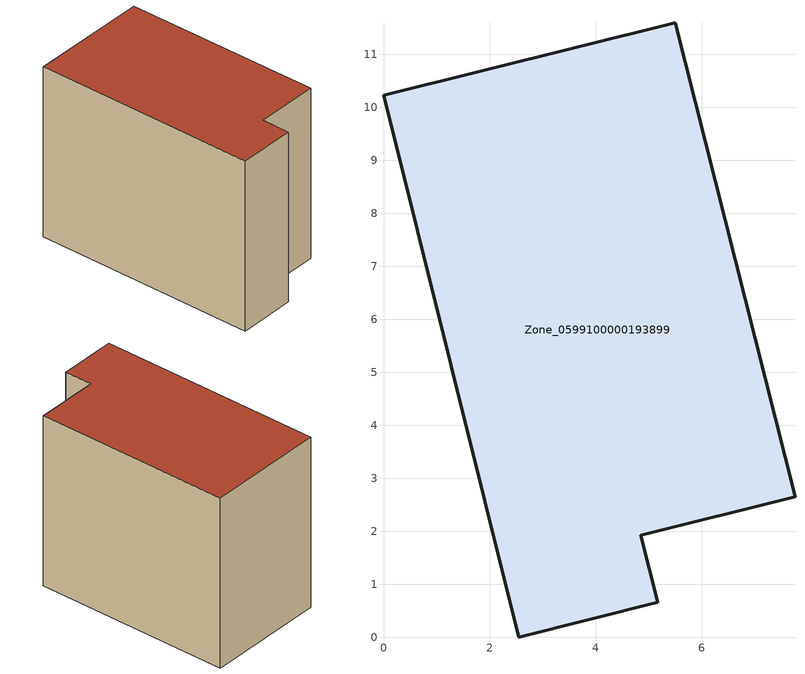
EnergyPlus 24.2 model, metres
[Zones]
Zone_0599100000193899
 floor ground (C_G): 0,10.23 5.5,11.6 7.76,2.65 4.85,1.93 5.17,0.66 2.55,0 z0
 wall outside (C_F): 5.5,11.6 0,10.23 2.55,0 5.17,0.66 4.85,1.93 7.76,2.65 5.5,11.6 z0:8.22
 roof outside (C_R): 0,10.23 2.55,0 5.17,0.66 4.85,1.93 7.76,2.65 5.5,11.6 z8.22
[BUILDING]
Pand.0599100000193899: North Axis=0; Terrain=City; Loads Convergence Tolerance Value=0.04; Temperature Convergence Tolerance Value=0.4; Solar Distribution=FullExterior; Maximum Number of Warmup Days=25; Minimum Number of Warmup Days=1
[Site:Location]
Rotterdam.The.Hague.AP_ZH_NLD Design_Conditions: Latitude=51.96; Longitude=4.45; Time Zone=1; Elevation=-4.5
[SITE:GROUNDTEMPERATURE:BUILDINGSURFACE]
18, 18, 18, 18, 18, 18, 18, 18, 18, 18, 18, 18
[MATERIAL] Thermal Absorptance=0.9; Solar Absorptance=0.7; Visible Absorptance=0.7
Name | Roughness | Thickness | Conductivity | Density | Specific Heat
G.TC.1975-1991 | MediumSmooth | 0.15 | 0.288461 | 540 | 1210
F.TC.1975-1991 | Rough | 0.3 | 0.230769 | 1920 | 840
R.TC.1975-1991 | MediumRough | 0.2 | 0.153846 | 1500 | 1000
[CONSTRUCTION]
C_G: G.TC.1975-1991
C_F: F.TC.1975-1991
C_R: R.TC.1975-1991
[ZONE]
Zone_0599100000193899: Type=1; Multiplier=1; Ceiling Height=Autocalculate; Volume=Autocalculate; Floor Area=autocalculate; Part of Total Floor Area=Yes
[ZONEINFILTRATION:DESIGNFLOWRATE]
Infil_Zone_0599100000193899: Zone or ZoneList or Space or SpaceList=Zone_0599100000193899; Schedule=AlwaysOn; Design Flow Rate Calculation Method=Flow/Area; Flow Rate per Floor Area=0.003; Constant Term Coefficient=1; Temperature Term Coefficient=0; Velocity Term Coefficient=0; Velocity Squared Term Coefficient=0
[HVACTEMPLATE:ZONE:IDEALLOADSAIRSYSTEM]
Zone_0599100000193899: Maximum Heating Supply Air Temperature=50; Minimum Cooling Supply Air Temperature=13; Maximum Heating Supply Air Humidity Ratio=0.0156; Minimum Cooling Supply Air Humidity Ratio=0.0077; Heating Limit=NoLimit; Cooling Limit=NoLimit; Dehumidification Control Type=ConstantSensibleHeatRatio; Cooling Sensible Heat Ratio=0.7; Dehumidification Setpoint=60; Humidification Control Type=None; Humidification Setpoint=30; Outdoor Air Method=None; Outdoor Air Flow Rate per Person=0.00944; Outdoor Air Flow Rate per Zone Floor Area=0; Outdoor Air Flow Rate per Zone=0; Demand Controlled Ventilation Type=None; Outdoor Air Economizer Type=NoEconomizer; Heat Recovery Type=None; Sensible Heat Recovery Effectiveness=0.7; Latent Heat Recovery Effectiveness=0.65
[ZONECONTROL:THERMOSTAT]
ThermostatControl_Zone_0599100000193899: Zone or ZoneList=Zone_0599100000193899; Control Type Schedule=DualSetpointControlType; Control 1=Thermostat_Zone_0599100000193899; Temperature Difference Between Cutout And Setpoint=0
[THERMOSTATSETPOINT:DUALSETPOINT]
Thermostat_Zone_0599100000193899: Heating Setpoint Temperature Schedule=HeatingSetpoint_Zone_0599100000193899; Cooling Setpoint Temperature Schedule=CoolingSetpoint_Zone_0599100000193899
[SCHEDULE:COMPACT]
HeatingSetpoint_Zone_0599100000193899: Through: 12/31, For: AllDays, Until: 24:00, 21
CoolingSetpoint_Zone_0599100000193899: Through: 12/31, For: AllDays, Until: 24:00, 24
DualSetpointControlType: Through: 12/31, For: AllDays, Until: 24:00, 4
AlwaysOn: Through: 12/31, For: AllDays, Until: 24:00, 1
